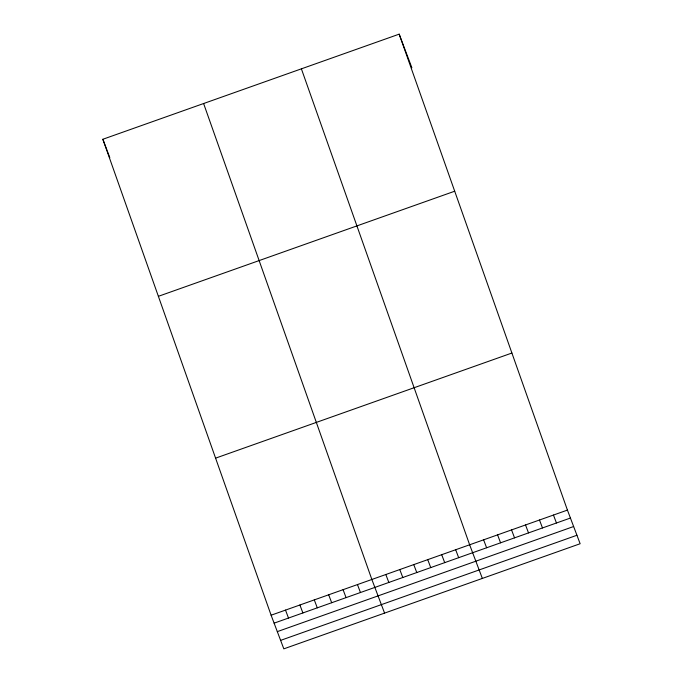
<?xml version="1.0" encoding="UTF-8"?>
<svg xmlns="http://www.w3.org/2000/svg" width="683" height="683" viewBox="0 0 683 683"><rect width="100%" height="100%" fill="white"/><g stroke="black" fill="none" stroke-linecap="round" stroke-linejoin="round"><path stroke-width="1.02" d="M399.179 34.15L567.428 510.099L580.14 543.736L283.821 648.85L271.108 615.212L102.86 139.264L399.179 34.15L411.892 67.788M158.388 296.32L454.699 191.214M215.589 458.148L511.909 353.034M271.108 615.212L567.428 510.099M274.114 623.152L570.425 518.038M277.315 631.63L573.635 526.516M280.619 640.372L576.93 535.259M553.461 515.059L556.457 522.99M539.485 520.011L542.49 527.95M525.517 524.962L528.522 532.902M511.55 529.923L514.547 537.862M497.583 534.874L500.579 542.814M483.615 539.835L486.612 547.766M482.352 578.424L469.639 544.786L301.391 68.838M455.672 549.738L458.669 557.678M441.705 554.698L444.701 562.638M427.737 559.65L430.734 567.59M413.761 564.61L416.767 572.542M399.794 569.562L402.799 577.502M385.827 574.514L388.823 582.454M384.572 613.112L371.859 579.474L203.611 103.526M357.465 584.58L360.462 592.52M343.071 589.685L346.076 597.625M328.677 594.791L331.682 602.73M314.291 599.896L317.288 607.836M299.897 605.001L302.893 612.941M285.503 610.107L288.499 618.047M102.86 139.264L106.932 150.021M107.282 150.969L109.801 157.619"/></g></svg>
